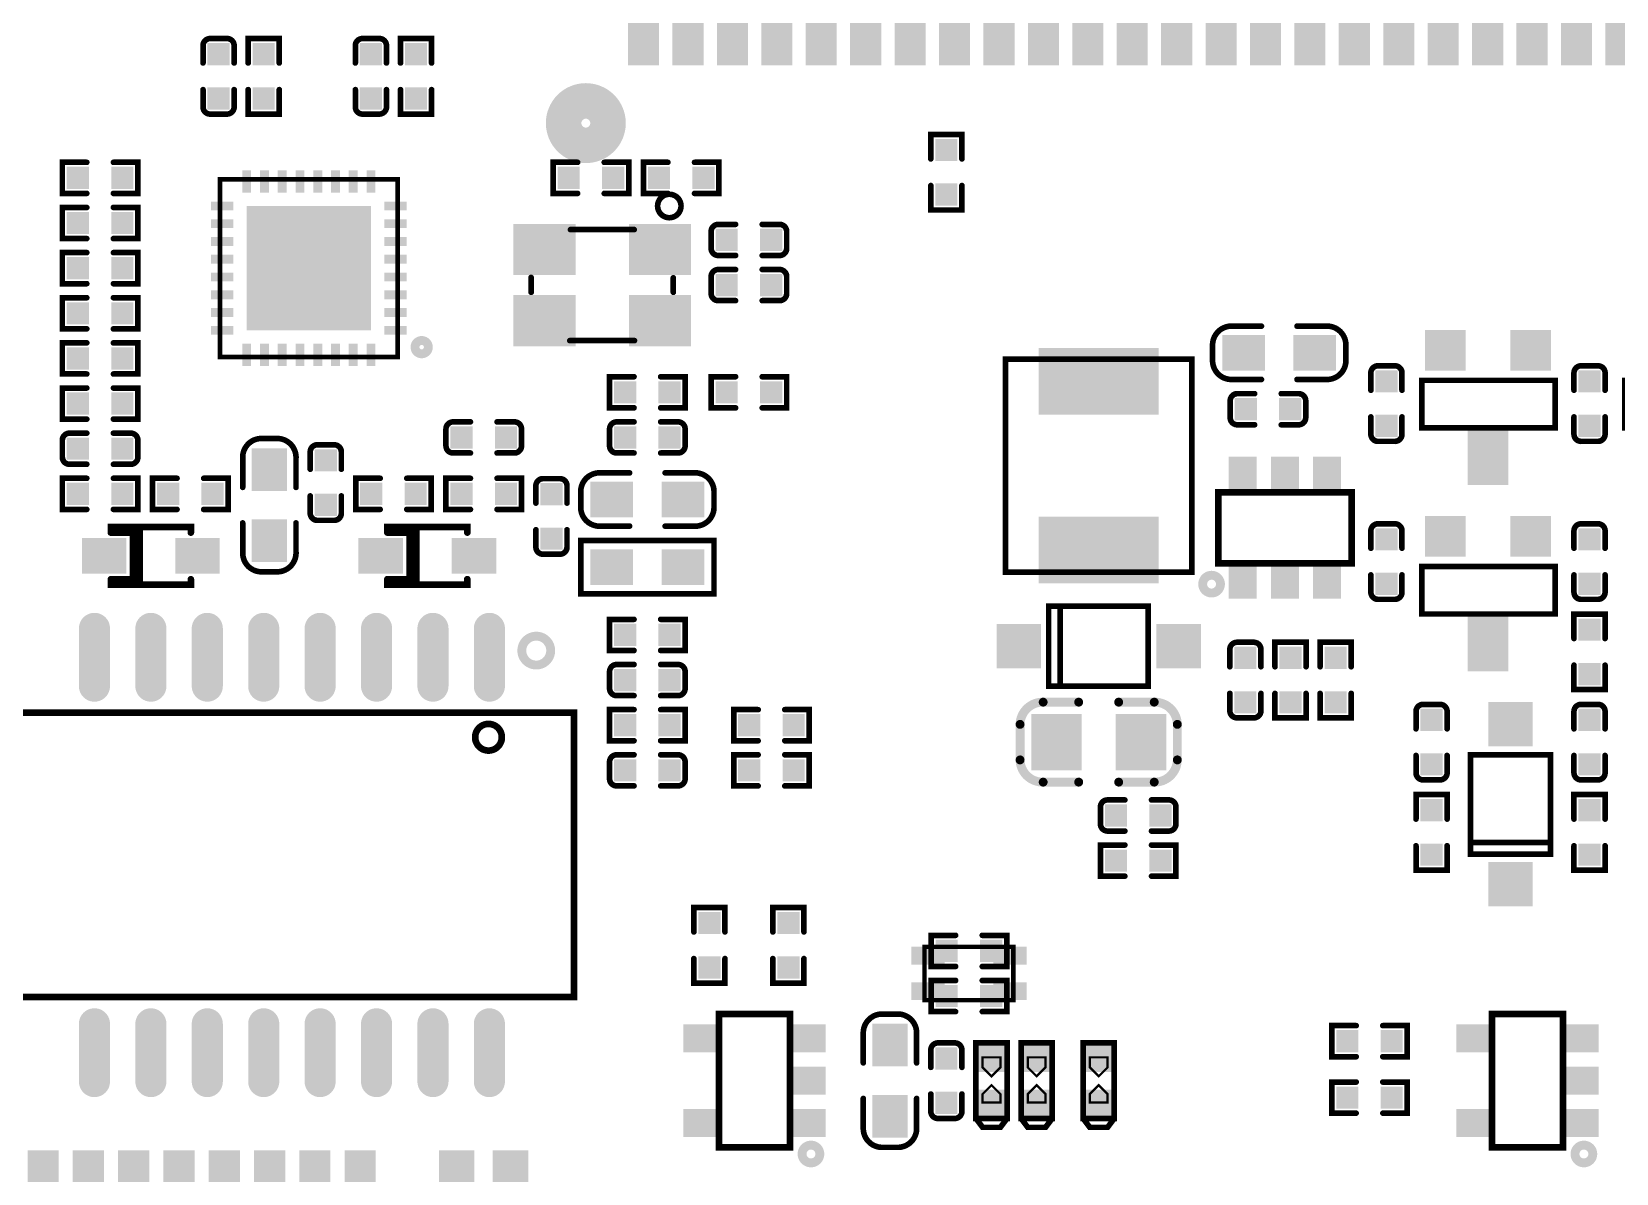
# Model space of a CAD drawing. Extents: x -9 to 187, y -6 to 112.
# Drawn here: x 81.52 to 117.19, y 16.58 to 42.28 of the extents above; entities that cross this region are included whole.
import ezdxf

# ---------------------------------------------------------------- set-up
doc = ezdxf.new("R2010")
doc.units = 0
doc.linetypes.add('TRMIDX_0', pattern=[2, 1, 1])
doc.linetypes.add('TRMIDX_1', pattern=[2, 1, 1])
for name, color, linetype in [('DRIL_NPLTE_THRU_01', 254, 'CONTINUOUS'), ('DRIL_NPLTE_THRU_02', 254, 'CONTINUOUS'), ('DRIL_PLTE_THRU_01', 254, 'CONTINUOUS'), ('DRIL_PLTE_THRU_02', 254, 'CONTINUOUS'), ('DRIL_SYMBOL', 250, 'CONTINUOUS'), ('PADS_BOT', 250, 'CONTINUOUS'), ('PADS_INNER', 250, 'CONTINUOUS'), ('PADS_TOP', 250, 'CONTINUOUS'), ('PADS_XR_121', 176, 'CONTINUOUS'), ('PADS_XR_123', 183, 'CONTINUOUS'), ('PART_TOP_2DLINE_00', 250, 'CONTINUOUS'), ('PART_TOP_2DLINE_01', 250, 'CONTINUOUS'), ('PART_TOP_COPPER_01', 250, 'CONTINUOUS')]:
    doc.layers.add(name, color=color, linetype=linetype)

# ---------------------------------------------------------------- blocks, each defined once
blk = doc.blocks.new('SMOOTH_0$127')
at = {"const_width": 0.0635}
blk.add_lwpolyline([(-0.03175, 0, 1), (0.03175, 0, 1)], format="xyb", close=True, dxfattribs=at)
blk = doc.blocks.new('SMOOTH_0$0508')
at = {"const_width": 0.0254}
blk.add_lwpolyline([(-0.0127, 0, 1), (0.0127, 0, 1)], format="xyb", close=True, dxfattribs=at)
blk = doc.blocks.new('PART_BODY_TOP_21')
at = {"layer": 'PART_TOP_2DLINE_00', "const_width": 0.127}
blk.add_lwpolyline([(-0.85, -0.35), (-1.05, -0.2), (-1.05, 0.2), (-0.85, 0.35)], dxfattribs=at)
blk.add_lwpolyline([(0.85, -0.35), (0.85, 0.35), (-0.85, 0.35), (-0.85, -0.35)], close=True, dxfattribs=at)
at = {"layer": 'PART_TOP_COPPER_01', "linetype": 'TRMIDX_0', "const_width": 0.0508}
blk.add_lwpolyline([(-0.3, 0.2), (-0.1, 0), (-0.3, -0.2), (-0.4889, -0.2), (-0.4889, 0.2)], close=True, dxfattribs=at)
at = {"layer": 'PART_TOP_COPPER_01', "linetype": 'TRMIDX_1', "const_width": 0.0508}
blk.add_lwpolyline([(0.3, 0.2), (0.1, 0), (0.3, -0.2), (0.52531, -0.2), (0.52531, 0.2)], close=True, dxfattribs=at)
at = {"layer": 'PART_TOP_2DLINE_00'}
for p in [(-0.85, 0.35), (-0.85, 0.35), (0.85, 0.35), (-1.05, 0.2), (-1.05, -0.2), (-0.85, -0.35), (-0.85, -0.35), (0.85, -0.35)]:
    blk.add_blockref('SMOOTH_0$127', p, dxfattribs=at)
at = {"layer": 'PART_TOP_COPPER_01'}
for p in [(-0.4889, 0.2), (-0.3, 0.2), (-0.1, 0), (0.1, 0), (0.3, 0.2), (0.52531, 0.2), (-0.4889, -0.2), (-0.3, -0.2), (0.3, -0.2), (0.52531, -0.2)]:
    blk.add_blockref('SMOOTH_0$0508', p, dxfattribs=at)
blk = doc.blocks.new('DRIL_HOLE_0')
blk.add_lwpolyline([(0, 0, 1), (0, 0, 1)], format="xyb", close=True)
blk = doc.blocks.new('PAD_0')
blk.add_lwpolyline([(0, 0, 1), (0, 0, 1)], format="xyb", close=True)
blk = doc.blocks.new('PAD_1')
at = {"const_width": 0.602}
blk.add_lwpolyline([(-0.301, 0), (0.301, 0)], dxfattribs=at)
blk = doc.blocks.new('PAD_2')
at = {"const_width": 0.5}
blk.add_lwpolyline([(-0.25, 0), (0.25, 0)], dxfattribs=at)
blk = doc.blocks.new('PAD_3')
at = {"const_width": 0.5}
blk.add_lwpolyline([(-0.25, 0), (0.25, 0)], dxfattribs=at)
blk = doc.blocks.new('STK_TOP_136')
at = {"layer": 'DRIL_PLTE_THRU_01'}
blk.add_blockref('DRIL_HOLE_0', (0, 0), dxfattribs=at)
at = {"layer": 'DRIL_PLTE_THRU_02'}
blk.add_blockref('DRIL_HOLE_0', (0, 0), dxfattribs=at)
at = {"layer": 'PADS_BOT'}
blk.add_blockref('PAD_0', (0, 0), dxfattribs=at)
at = {"layer": 'PADS_INNER'}
blk.add_blockref('PAD_0', (0, 0), dxfattribs=at)
at = {"layer": 'PADS_TOP', "rotation": 90}
blk.add_blockref('PAD_3', (0, 0), dxfattribs=at)
at = {"layer": 'PADS_XR_121', "rotation": 90}
blk.add_blockref('PAD_1', (0, 0), dxfattribs=at)
at = {"layer": 'PADS_XR_123', "rotation": 90}
blk.add_blockref('PAD_2', (0, 0), dxfattribs=at)
blk = doc.blocks.new('PAD_4')
at = {"const_width": 0.5}
blk.add_lwpolyline([(-0.25, 0), (0.25, 0)], dxfattribs=at)
blk = doc.blocks.new('STK_TOP_135')
at = {"layer": 'DRIL_PLTE_THRU_01'}
blk.add_blockref('DRIL_HOLE_0', (0, 0), dxfattribs=at)
at = {"layer": 'DRIL_PLTE_THRU_02'}
blk.add_blockref('DRIL_HOLE_0', (0, 0), dxfattribs=at)
at = {"layer": 'PADS_BOT'}
blk.add_blockref('PAD_0', (0, 0), dxfattribs=at)
at = {"layer": 'PADS_INNER'}
blk.add_blockref('PAD_0', (0, 0), dxfattribs=at)
at = {"layer": 'PADS_TOP', "rotation": 90}
blk.add_blockref('PAD_4', (0, 0), dxfattribs=at)
at = {"layer": 'PADS_XR_121', "rotation": 90}
blk.add_blockref('PAD_1', (0, 0), dxfattribs=at)
at = {"layer": 'PADS_XR_123', "rotation": 90}
blk.add_blockref('PAD_2', (0, 0), dxfattribs=at)
blk = doc.blocks.new('SYM_TOP_22')
for name, p in [('PART_BODY_TOP_21', (0, 0)), ('STK_TOP_136', (-0.5, 0)), ('STK_TOP_135', (0.5, 0))]:
    blk.add_blockref(name, p)
blk = doc.blocks.new('PART_TOP_1')
blk.add_blockref('SYM_TOP_22', (0, 0))
blk = doc.blocks.new('PART_BODY_TOP_18')
at = {"layer": 'PART_TOP_2DLINE_01', "const_width": 0.127}
blk.add_lwpolyline([(1.126, 0.9), (1.126, -0.9), (-1.113, -0.9), (-1.113, 0.9)], close=True, dxfattribs=at)
blk.add_lwpolyline([(0.864, -0.9), (0.864, 0.9)], dxfattribs=at)
at = {"layer": 'PART_TOP_2DLINE_01'}
for p in [(-1.113, 0.9), (0.864, 0.9), (1.126, 0.9), (-1.113, -0.9), (0.864, -0.9), (1.126, -0.9)]:
    blk.add_blockref('SMOOTH_0$127', p, dxfattribs=at)
blk = doc.blocks.new('PAD_5')
at = {"const_width": 1}
blk.add_lwpolyline([(-0.5, 0), (0.5, 0)], dxfattribs=at)
blk = doc.blocks.new('STK_TOP_26')
at = {"layer": 'DRIL_PLTE_THRU_01'}
blk.add_blockref('DRIL_HOLE_0', (0, 0), dxfattribs=at)
at = {"layer": 'DRIL_PLTE_THRU_02'}
blk.add_blockref('DRIL_HOLE_0', (0, 0), dxfattribs=at)
at = {"layer": 'PADS_BOT'}
blk.add_blockref('PAD_0', (0, 0), dxfattribs=at)
at = {"layer": 'PADS_INNER'}
blk.add_blockref('PAD_0', (0, 0), dxfattribs=at)
at = {"layer": 'PADS_TOP'}
blk.add_blockref('PAD_5', (0, 0), dxfattribs=at)
blk = doc.blocks.new('SYM_TOP_19')
for name, p in [('PART_BODY_TOP_18', (0, 0)), ('STK_TOP_26', (-1.8, 0)), ('STK_TOP_26', (1.8, 0))]:
    blk.add_blockref(name, p)
blk = doc.blocks.new('PART_TOP_2')
blk.add_blockref('SYM_TOP_19', (0, 0))
blk = doc.blocks.new('PART_BODY_TOP_4')
at = {"layer": 'PART_TOP_2DLINE_01', "const_width": 0.127}
for points in [[(-0.3, 0.35), (-0.7, 0.35, 0.412681), (-0.85, 0.18), (-0.85, -0.18, 0.412681), (-0.7, -0.35), (-0.3, -0.35)], [(0.3, -0.35), (0.7, -0.35, 0.412681), (0.85, -0.18), (0.85, 0.18, 0.412681), (0.7, 0.35), (0.3, 0.35)]]:
    blk.add_lwpolyline(points, format="xyb", dxfattribs=at)
at = {"layer": 'PART_TOP_2DLINE_01'}
for p in [(-0.7, 0.35), (-0.3, 0.35), (0.3, 0.35), (0.7, 0.35), (-0.85, 0.18), (0.85, 0.18), (-0.85, -0.18), (-0.7, -0.35), (-0.3, -0.35), (0.3, -0.35), (0.7, -0.35), (0.85, -0.18)]:
    blk.add_blockref('SMOOTH_0$127', p, dxfattribs=at)
blk = doc.blocks.new('STK_TOP_9')
at = {"layer": 'DRIL_PLTE_THRU_01'}
blk.add_blockref('DRIL_HOLE_0', (0, 0), dxfattribs=at)
at = {"layer": 'DRIL_PLTE_THRU_02'}
blk.add_blockref('DRIL_HOLE_0', (0, 0), dxfattribs=at)
at = {"layer": 'PADS_BOT'}
blk.add_blockref('PAD_0', (0, 0), dxfattribs=at)
at = {"layer": 'PADS_INNER'}
blk.add_blockref('PAD_0', (0, 0), dxfattribs=at)
at = {"layer": 'PADS_TOP'}
blk.add_blockref('PAD_3', (0, 0), dxfattribs=at)
blk = doc.blocks.new('SYM_TOP_5')
for name, p in [('PART_BODY_TOP_4', (0, 0)), ('STK_TOP_9', (-0.5, 0)), ('STK_TOP_9', (0.5, 0))]:
    blk.add_blockref(name, p)
blk = doc.blocks.new('PART_TOP_5')
blk.add_blockref('SYM_TOP_5', (0, 0))
blk = doc.blocks.new('PART_TOP_7')
blk.add_blockref('SYM_TOP_5', (0, 0))
blk = doc.blocks.new('PART_TOP_8')
blk.add_blockref('SYM_TOP_5', (0, 0))
blk = doc.blocks.new('PART_BODY_TOP_22')
at = {"layer": 'PART_TOP_2DLINE_01', "const_width": 0.127}
for points in [[(-0.3, 0.35), (-0.85, 0.35), (-0.85, -0.35), (-0.3, -0.35)], [(0.3, 0.35), (0.85, 0.35), (0.85, -0.35), (0.3, -0.35)]]:
    blk.add_lwpolyline(points, dxfattribs=at)
at = {"layer": 'PART_TOP_2DLINE_01'}
for p in [(-0.85, 0.35), (-0.3, 0.35), (0.3, 0.35), (0.85, 0.35), (-0.85, -0.35), (-0.3, -0.35), (0.3, -0.35), (0.85, -0.35)]:
    blk.add_blockref('SMOOTH_0$127', p, dxfattribs=at)
blk = doc.blocks.new('SYM_TOP_23')
for name, p in [('PART_BODY_TOP_22', (0, 0)), ('STK_TOP_9', (-0.5, 0)), ('STK_TOP_9', (0.5, 0))]:
    blk.add_blockref(name, p)
blk = doc.blocks.new('PART_TOP_9')
blk.add_blockref('SYM_TOP_23', (0, 0))
blk = doc.blocks.new('PART_TOP_10')
blk.add_blockref('SYM_TOP_23', (0, 0))
blk = doc.blocks.new('PART_TOP_24')
blk.add_blockref('SYM_TOP_23', (0, 0))
blk = doc.blocks.new('PART_TOP_25')
blk.add_blockref('SYM_TOP_23', (0, 0))
blk = doc.blocks.new('PART_BODY_TOP_5')
at = {"layer": 'PART_TOP_2DLINE_01', "const_width": 0.127}
for points in [[(-0.4, 0.6), (-1.05, 0.6, 0.414214), (-1.5, 0.2), (-1.5, -0.2, 0.414214), (-1.05, -0.6), (-0.4, -0.6)], [(0.4, -0.6), (1.05, -0.6, 0.413192), (1.5, -0.2), (1.5, 0.2, 0.414214), (1.05, 0.6), (0.4, 0.6)]]:
    blk.add_lwpolyline(points, format="xyb", dxfattribs=at)
at = {"layer": 'PART_TOP_2DLINE_01'}
for p in [(-1.05, 0.6), (-0.4, 0.6), (0.4, 0.6), (1.05, 0.6), (-1.5, 0.2), (1.5, 0.2), (-1.5, -0.2), (1.5, -0.2), (-1.05, -0.6), (-0.4, -0.6), (0.4, -0.6), (1.05, -0.6)]:
    blk.add_blockref('SMOOTH_0$127', p, dxfattribs=at)
blk = doc.blocks.new('PAD_6')
at = {"const_width": 0.8}
blk.add_lwpolyline([(-0.48, 0), (0.48, 0)], dxfattribs=at)
blk = doc.blocks.new('STK_TOP_10')
at = {"layer": 'DRIL_PLTE_THRU_01'}
blk.add_blockref('DRIL_HOLE_0', (0, 0), dxfattribs=at)
at = {"layer": 'DRIL_PLTE_THRU_02'}
blk.add_blockref('DRIL_HOLE_0', (0, 0), dxfattribs=at)
at = {"layer": 'PADS_BOT'}
blk.add_blockref('PAD_0', (0, 0), dxfattribs=at)
at = {"layer": 'PADS_INNER'}
blk.add_blockref('PAD_0', (0, 0), dxfattribs=at)
at = {"layer": 'PADS_TOP'}
blk.add_blockref('PAD_6', (0, 0), dxfattribs=at)
blk = doc.blocks.new('SYM_TOP_6')
for name, p in [('STK_TOP_10', (-0.8, 0)), ('PART_BODY_TOP_5', (0, 0)), ('STK_TOP_10', (0.8, 0))]:
    blk.add_blockref(name, p)
blk = doc.blocks.new('PART_TOP_26')
blk.add_blockref('SYM_TOP_6', (0, 0))
blk = doc.blocks.new('PART_TOP_27')
blk.add_blockref('SYM_TOP_5', (0, 0))
blk = doc.blocks.new('SMOOTH_0$15011')
at = {"const_width": 0.0751}
blk.add_lwpolyline([(-0.038, 0, 1), (0.038, 0, 1)], format="xyb", close=True, dxfattribs=at)
blk = doc.blocks.new('PART_BODY_TOP_45')
at = {"layer": 'PART_TOP_2DLINE_00', "const_width": 0.15}
blk.add_lwpolyline([(-1.5, 0.8), (1.5, 0.8), (1.5, -0.8), (-1.5, -0.8)], close=True, dxfattribs=at)
at = {"layer": 'PART_TOP_2DLINE_00', "const_width": 0.4}
blk.add_lwpolyline([(-1.55, -1.27, 1), (-1.75, -1.27, 1)], format="xyb", close=True, dxfattribs=at)
at = {"layer": 'PART_TOP_2DLINE_00'}
for p in [(-1.5, 0.8), (1.5, 0.8), (-1.5, -0.8), (1.5, -0.8)]:
    blk.add_blockref('SMOOTH_0$15011', p, dxfattribs=at)
blk = doc.blocks.new('PAD_8')
at = {"const_width": 0.63}
blk.add_lwpolyline([(-0.4, 0), (0.4, 0)], dxfattribs=at)
blk = doc.blocks.new('STK_TOP_86')
at = {"layer": 'DRIL_PLTE_THRU_01'}
blk.add_blockref('DRIL_HOLE_0', (0, 0), dxfattribs=at)
at = {"layer": 'DRIL_PLTE_THRU_02'}
blk.add_blockref('DRIL_HOLE_0', (0, 0), dxfattribs=at)
at = {"layer": 'PADS_BOT'}
blk.add_blockref('PAD_0', (0, 0), dxfattribs=at)
at = {"layer": 'PADS_INNER'}
blk.add_blockref('PAD_0', (0, 0), dxfattribs=at)
at = {"layer": 'PADS_TOP', "rotation": 90}
blk.add_blockref('PAD_8', (0, 0), dxfattribs=at)
blk = doc.blocks.new('SYM_TOP_46')
for name, p in [('STK_TOP_86', (-0.95, 1.2)), ('STK_TOP_86', (0.95, 1.2)), ('PART_BODY_TOP_45', (0, 0)), ('STK_TOP_86', (-0.95, -1.2)), ('STK_TOP_86', (0, -1.2)), ('STK_TOP_86', (0.95, -1.2))]:
    blk.add_blockref(name, p)
blk = doc.blocks.new('PART_TOP_28')
blk.add_blockref('SYM_TOP_46', (0, 0))
blk = doc.blocks.new('PART_TOP_29')
blk.add_blockref('SYM_TOP_22', (0, 0))
blk = doc.blocks.new('PART_TOP_30')
blk.add_blockref('SYM_TOP_22', (0, 0))
blk = doc.blocks.new('PART_TOP_31')
blk.add_blockref('SYM_TOP_23', (0, 0))
blk = doc.blocks.new('PART_TOP_32')
blk.add_blockref('SYM_TOP_23', (0, 0))
blk = doc.blocks.new('PART_TOP_33')
blk.add_blockref('SYM_TOP_46', (0, 0))
blk = doc.blocks.new('SMOOTH_0$1016')
at = {"const_width": 0.0508}
blk.add_lwpolyline([(-0.0254, 0, 1), (0.0254, 0, 1)], format="xyb", close=True, dxfattribs=at)
blk = doc.blocks.new('PART_BODY_TOP_35')
at = {"layer": 'PART_TOP_2DLINE_01', "const_width": 0.102}
blk.add_lwpolyline([(-1, -0.6), (1, -0.6), (1, 0.6), (-1, 0.6)], close=True, dxfattribs=at)
at = {"layer": 'PART_TOP_2DLINE_01'}
for p in [(-1, 0.6), (1, 0.6), (-1, -0.6), (1, -0.6)]:
    blk.add_blockref('SMOOTH_0$1016', p, dxfattribs=at)
blk = doc.blocks.new('PAD_11')
at = {"const_width": 0.4}
blk.add_lwpolyline([(-0.375, 0), (0.375, 0)], dxfattribs=at)
blk = doc.blocks.new('STK_TOP_70')
at = {"layer": 'DRIL_PLTE_THRU_01'}
blk.add_blockref('DRIL_HOLE_0', (0, 0), dxfattribs=at)
at = {"layer": 'DRIL_PLTE_THRU_02'}
blk.add_blockref('DRIL_HOLE_0', (0, 0), dxfattribs=at)
at = {"layer": 'PADS_BOT'}
blk.add_blockref('PAD_0', (0, 0), dxfattribs=at)
at = {"layer": 'PADS_INNER'}
blk.add_blockref('PAD_0', (0, 0), dxfattribs=at)
at = {"layer": 'PADS_TOP'}
blk.add_blockref('PAD_11', (0, 0), dxfattribs=at)
blk = doc.blocks.new('SYM_TOP_36')
for name, p in [('STK_TOP_70', (-0.925, 0.4)), ('PART_BODY_TOP_35', (0, 0)), ('STK_TOP_70', (0.925, 0.4)), ('STK_TOP_70', (-0.925, -0.4)), ('STK_TOP_70', (0.925, -0.4))]:
    blk.add_blockref(name, p)
blk = doc.blocks.new('PART_TOP_34')
blk.add_blockref('SYM_TOP_36', (0, 0))
blk = doc.blocks.new('PART_TOP_35')
blk.add_blockref('SYM_TOP_23', (0, 0))
blk = doc.blocks.new('PART_TOP_36')
blk.add_blockref('SYM_TOP_23', (0, 0))
blk = doc.blocks.new('PART_BODY_TOP_42')
at = {"layer": 'PART_TOP_2DLINE_01', "const_width": 1}
blk.add_lwpolyline([(-25.8, 19.8, 1), (-26.6, 19.8, 1)], format="xyb", close=True, dxfattribs=at)
blk = doc.blocks.new('PAD_37')
at = {"const_width": 0.7}
blk.add_lwpolyline([(-0.9, 0), (0.9, 0)], dxfattribs=at)
blk = doc.blocks.new('STK_TOP_79')
at = {"layer": 'DRIL_PLTE_THRU_01'}
blk.add_blockref('DRIL_HOLE_0', (0, 0), dxfattribs=at)
at = {"layer": 'DRIL_PLTE_THRU_02'}
blk.add_blockref('DRIL_HOLE_0', (0, 0), dxfattribs=at)
at = {"layer": 'PADS_BOT'}
blk.add_blockref('PAD_0', (0, 0), dxfattribs=at)
at = {"layer": 'PADS_INNER'}
blk.add_blockref('PAD_0', (0, 0), dxfattribs=at)
at = {"layer": 'PADS_TOP'}
blk.add_blockref('PAD_37', (0, 0), dxfattribs=at)
blk = doc.blocks.new('SYM_TOP_43')
for name, p in [('PART_BODY_TOP_42', (0, 0)), ('STK_TOP_79', (-24, 18.5)), ('STK_TOP_79', (-24, 17.5)), ('STK_TOP_79', (-24, 16.5)), ('STK_TOP_79', (-24, 15.5)), ('STK_TOP_79', (-24, 14.5)), ('STK_TOP_79', (-24, 13.5)), ('STK_TOP_79', (-24, 12.5)), ('STK_TOP_79', (-24, 11.5)), ('STK_TOP_79', (-24, 10.5)), ('STK_TOP_79', (-24, 9.5)), ('STK_TOP_79', (-24, 8.5)), ('STK_TOP_79', (-24, 7.5)), ('STK_TOP_79', (-24, 6.5)), ('STK_TOP_79', (-24, 5.5)), ('STK_TOP_79', (-24, 4.5)), ('STK_TOP_79', (-24, 3.5)), ('STK_TOP_79', (-24, 2.5)), ('STK_TOP_79', (-24, 1.5)), ('STK_TOP_79', (-24, 0.5)), ('STK_TOP_79', (-24, -0.5)), ('STK_TOP_79', (-24, -1.5)), ('STK_TOP_79', (-24, -2.5)), ('STK_TOP_79', (-24, -3.5))]:
    blk.add_blockref(name, p)
blk = doc.blocks.new('PART_TOP_111')
blk.add_blockref('SYM_TOP_43', (0, 0))
blk = doc.blocks.new('PART_TOP_156')
blk.add_blockref('SYM_TOP_23', (0, 0))
blk = doc.blocks.new('PART_TOP_222')
blk.add_blockref('SYM_TOP_23', (0, 0))
blk = doc.blocks.new('PART_TOP_223')
blk.add_blockref('SYM_TOP_5', (0, 0))
blk = doc.blocks.new('PART_TOP_316')
blk.add_blockref('SYM_TOP_23', (0, 0))
blk = doc.blocks.new('PART_TOP_317')
blk.add_blockref('SYM_TOP_5', (0, 0))
blk = doc.blocks.new('PART_TOP_318')
blk.add_blockref('SYM_TOP_23', (0, 0))
blk = doc.blocks.new('PART_TOP_319')
blk.add_blockref('SYM_TOP_23', (0, 0))
blk = doc.blocks.new('PART_TOP_320')
blk.add_blockref('SYM_TOP_23', (0, 0))
blk = doc.blocks.new('PART_TOP_321')
blk.add_blockref('SYM_TOP_23', (0, 0))
blk = doc.blocks.new('PART_BODY_TOP_53')
at = {"layer": 'PART_TOP_2DLINE_01', "const_width": 0.3}
blk.add_lwpolyline([(1.878, 2.54, 1), (1.678, 2.54, 1)], format="xyb", close=True, dxfattribs=at)
at = {"layer": 'PART_TOP_2DLINE_01', "const_width": 0.102}
blk.add_lwpolyline([(-2, 2), (2, 2), (2, -2), (-2, -2)], close=True, dxfattribs=at)
at = {"layer": 'PART_TOP_2DLINE_01'}
for p in [(-2, 2), (2, 2), (-2, -2), (2, -2)]:
    blk.add_blockref('SMOOTH_0$1016', p, dxfattribs=at)
blk = doc.blocks.new('PAD_58')
at = {"const_width": 0.2}
blk.add_lwpolyline([(-0.25, 0), (0.25, 0)], dxfattribs=at)
blk = doc.blocks.new('STK_TOP_93')
at = {"layer": 'DRIL_NPLTE_THRU_01'}
blk.add_blockref('DRIL_HOLE_0', (0, 0), dxfattribs=at)
at = {"layer": 'DRIL_NPLTE_THRU_02'}
blk.add_blockref('DRIL_HOLE_0', (0, 0), dxfattribs=at)
at = {"layer": 'PADS_BOT'}
blk.add_blockref('PAD_0', (0, 0), dxfattribs=at)
at = {"layer": 'PADS_INNER'}
blk.add_blockref('PAD_0', (0, 0), dxfattribs=at)
at = {"layer": 'PADS_TOP', "rotation": 90}
blk.add_blockref('PAD_58', (0, 0), dxfattribs=at)
blk = doc.blocks.new('STK_TOP_94')
at = {"layer": 'DRIL_NPLTE_THRU_01'}
blk.add_blockref('DRIL_HOLE_0', (0, 0), dxfattribs=at)
at = {"layer": 'DRIL_NPLTE_THRU_02'}
blk.add_blockref('DRIL_HOLE_0', (0, 0), dxfattribs=at)
at = {"layer": 'PADS_BOT'}
blk.add_blockref('PAD_0', (0, 0), dxfattribs=at)
at = {"layer": 'PADS_INNER'}
blk.add_blockref('PAD_0', (0, 0), dxfattribs=at)
at = {"layer": 'PADS_TOP'}
blk.add_blockref('PAD_58', (0, 0), dxfattribs=at)
blk = doc.blocks.new('PAD_59')
at = {"const_width": 2.8}
blk.add_lwpolyline([(-1.4, 0), (1.4, 0)], dxfattribs=at)
blk = doc.blocks.new('STK_TOP_95')
at = {"layer": 'DRIL_NPLTE_THRU_01'}
blk.add_blockref('DRIL_HOLE_0', (0, 0), dxfattribs=at)
at = {"layer": 'DRIL_NPLTE_THRU_02'}
blk.add_blockref('DRIL_HOLE_0', (0, 0), dxfattribs=at)
at = {"layer": 'PADS_BOT'}
blk.add_blockref('PAD_0', (0, 0), dxfattribs=at)
at = {"layer": 'PADS_INNER'}
blk.add_blockref('PAD_0', (0, 0), dxfattribs=at)
at = {"layer": 'PADS_TOP'}
blk.add_blockref('PAD_59', (0, 0), dxfattribs=at)
blk = doc.blocks.new('SYM_TOP_54')
for name, p in [('PART_BODY_TOP_53', (0, 0)), ('STK_TOP_93', (-1.4, 1.95)), ('STK_TOP_93', (-1, 1.95)), ('STK_TOP_93', (-0.6, 1.95)), ('STK_TOP_93', (-0.2, 1.95)), ('STK_TOP_93', (0.2, 1.95)), ('STK_TOP_93', (0.6, 1.95)), ('STK_TOP_93', (1, 1.95)), ('STK_TOP_93', (1.4, 1.95)), ('STK_TOP_94', (-1.95, 1.4)), ('STK_TOP_94', (1.95, 1.4)), ('STK_TOP_95', (0, 0)), ('STK_TOP_94', (-1.95, 1)), ('STK_TOP_94', (1.95, 1)), ('STK_TOP_94', (-1.95, 0.6)), ('STK_TOP_94', (1.95, 0.6)), ('STK_TOP_94', (-1.95, 0.2)), ('STK_TOP_94', (1.95, 0.2)), ('STK_TOP_94', (-1.95, -0.2)), ('STK_TOP_94', (1.95, -0.2)), ('STK_TOP_94', (-1.95, -0.6)), ('STK_TOP_94', (1.95, -0.6)), ('STK_TOP_94', (-1.95, -1)), ('STK_TOP_94', (1.95, -1)), ('STK_TOP_94', (-1.95, -1.4)), ('STK_TOP_94', (1.95, -1.4)), ('STK_TOP_93', (-1.4, -1.95)), ('STK_TOP_93', (-1, -1.95)), ('STK_TOP_93', (-0.6, -1.95)), ('STK_TOP_93', (-0.2, -1.95)), ('STK_TOP_93', (0.2, -1.95)), ('STK_TOP_93', (0.6, -1.95)), ('STK_TOP_93', (1, -1.95)), ('STK_TOP_93', (1.4, -1.95))]:
    blk.add_blockref(name, p)
blk = doc.blocks.new('PART_TOP_322')
blk.add_blockref('SYM_TOP_54', (0, 0))
blk = doc.blocks.new('PART_TOP_356')
blk.add_blockref('SYM_TOP_5', (0, 0))
blk = doc.blocks.new('PART_TOP_357')
blk.add_blockref('SYM_TOP_23', (0, 0))
blk = doc.blocks.new('PART_TOP_360')
blk.add_blockref('SYM_TOP_23', (0, 0))
blk = doc.blocks.new('PART_TOP_361')
blk.add_blockref('SYM_TOP_5', (0, 0))
blk = doc.blocks.new('PART_BODY_TOP_27')
at = {"layer": 'PART_TOP_2DLINE_01', "const_width": 0.127}
blk.add_lwpolyline([(-1.5, -0.6), (-1.5, 0.6), (1.5, 0.6), (1.5, -0.6)], close=True, dxfattribs=at)
at = {"layer": 'PART_TOP_2DLINE_01'}
for p in [(-1.5, 0.6), (1.5, 0.6), (-1.5, -0.6), (1.5, -0.6)]:
    blk.add_blockref('SMOOTH_0$127', p, dxfattribs=at)
blk = doc.blocks.new('SYM_TOP_28')
for name, p in [('STK_TOP_10', (-0.8, 0)), ('PART_BODY_TOP_27', (0, 0)), ('STK_TOP_10', (0.8, 0))]:
    blk.add_blockref(name, p)
blk = doc.blocks.new('PART_TOP_362')
blk.add_blockref('SYM_TOP_28', (0, 0))
blk = doc.blocks.new('PART_TOP_363')
blk.add_blockref('SYM_TOP_6', (0, 0))
blk = doc.blocks.new('PART_TOP_364')
blk.add_blockref('SYM_TOP_5', (0, 0))
blk = doc.blocks.new('PART_TOP_365')
blk.add_blockref('SYM_TOP_5', (0, 0))
blk = doc.blocks.new('PART_TOP_366')
blk.add_blockref('SYM_TOP_23', (0, 0))
blk = doc.blocks.new('PART_TOP_367')
blk.add_blockref('SYM_TOP_23', (0, 0))
blk = doc.blocks.new('SMOOTH_0$15')
at = {"const_width": 0.075}
blk.add_lwpolyline([(-0.0375, 0, 1), (0.0375, 0, 1)], format="xyb", close=True, dxfattribs=at)
blk = doc.blocks.new('PART_BODY_TOP_17')
at = {"layer": 'PART_TOP_2DLINE_01', "const_width": 0.15}
for points in [[(-0.9, 0.525), (-0.9, 0.65), (0.9, 0.65), (0.9, 0.525)], [(0.25, 0.65), (0.25, -0.65)], [(0.325, 0.65), (0.325, -0.65)], [(0.9, 0.525), (0.4, 0.525), (0.4, -0.525), (0.9, -0.525)], [(0.9, -0.525), (0.9, -0.65), (-0.9, -0.65), (-0.9, -0.525)]]:
    blk.add_lwpolyline(points, dxfattribs=at)
at = {"layer": 'PART_TOP_2DLINE_01'}
for p in [(-0.9, 0.65), (0.25, 0.65), (0.325, 0.65), (0.9, 0.65), (-0.9, 0.525), (0.4, 0.525), (0.9, 0.525), (0.9, 0.525), (-0.9, -0.525), (-0.9, -0.65), (0.25, -0.65), (0.325, -0.65), (0.4, -0.525), (0.9, -0.525), (0.9, -0.525), (0.9, -0.65)]:
    blk.add_blockref('SMOOTH_0$15', p, dxfattribs=at)
blk = doc.blocks.new('PAD_43')
at = {"const_width": 0.8}
blk.add_lwpolyline([(-0.5, 0), (0.5, 0)], dxfattribs=at)
blk = doc.blocks.new('STK_TOP_25')
at = {"layer": 'DRIL_NPLTE_THRU_01'}
blk.add_blockref('DRIL_HOLE_0', (0, 0), dxfattribs=at)
at = {"layer": 'DRIL_NPLTE_THRU_02'}
blk.add_blockref('DRIL_HOLE_0', (0, 0), dxfattribs=at)
at = {"layer": 'PADS_BOT'}
blk.add_blockref('PAD_0', (0, 0), dxfattribs=at)
at = {"layer": 'PADS_INNER'}
blk.add_blockref('PAD_0', (0, 0), dxfattribs=at)
at = {"layer": 'PADS_TOP'}
blk.add_blockref('PAD_43', (0, 0), dxfattribs=at)
blk = doc.blocks.new('SYM_TOP_18')
for name, p in [('PART_BODY_TOP_17', (0, 0)), ('STK_TOP_25', (-1.05, 0)), ('STK_TOP_25', (1.05, 0))]:
    blk.add_blockref(name, p)
blk = doc.blocks.new('PART_TOP_368')
blk.add_blockref('SYM_TOP_18', (0, 0))
blk = doc.blocks.new('PART_TOP_369')
blk.add_blockref('SYM_TOP_5', (0, 0))
blk = doc.blocks.new('PART_TOP_370')
blk.add_blockref('SYM_TOP_23', (0, 0))
blk = doc.blocks.new('PART_TOP_371')
blk.add_blockref('SYM_TOP_23', (0, 0))
blk = doc.blocks.new('PART_TOP_372')
blk.add_blockref('SYM_TOP_5', (0, 0))
blk = doc.blocks.new('PART_TOP_373')
blk.add_blockref('SYM_TOP_5', (0, 0))
blk = doc.blocks.new('PART_BODY_TOP_55')
at = {"layer": 'PART_TOP_2DLINE_01', "const_width": 0.127}
for points in [[(-0.726, 1.25), (0.73, 1.25)], [(-1.6, -0.164), (-1.6, 0.163)], [(1.6, -0.172), (1.6, 0.163)], [(-0.72, -1.25), (0.715, -1.25)]]:
    blk.add_lwpolyline(points, dxfattribs=at)
blk.add_lwpolyline([(-1.247, -1.78, 1), (-1.774, -1.78, 1)], format="xyb", close=True, dxfattribs=at)
at = {"layer": 'PART_TOP_2DLINE_01'}
for p in [(-0.726, 1.25), (0.73, 1.25), (-1.6, 0.163), (1.6, 0.163), (-1.6, -0.164), (1.6, -0.172), (-0.72, -1.25), (0.715, -1.25)]:
    blk.add_blockref('SMOOTH_0$127', p, dxfattribs=at)
blk = doc.blocks.new('PAD_21')
at = {"const_width": 1.15}
blk.add_lwpolyline([(-0.7, 0), (0.7, 0)], dxfattribs=at)
blk = doc.blocks.new('STK_TOP_97')
at = {"layer": 'DRIL_PLTE_THRU_01'}
blk.add_blockref('DRIL_HOLE_0', (0, 0), dxfattribs=at)
at = {"layer": 'DRIL_PLTE_THRU_02'}
blk.add_blockref('DRIL_HOLE_0', (0, 0), dxfattribs=at)
at = {"layer": 'PADS_BOT'}
blk.add_blockref('PAD_0', (0, 0), dxfattribs=at)
at = {"layer": 'PADS_INNER'}
blk.add_blockref('PAD_0', (0, 0), dxfattribs=at)
at = {"layer": 'PADS_TOP'}
blk.add_blockref('PAD_21', (0, 0), dxfattribs=at)
blk = doc.blocks.new('SYM_TOP_56')
for name, p in [('STK_TOP_97', (-1.3, 0.8)), ('PART_BODY_TOP_55', (0, 0)), ('STK_TOP_97', (1.3, 0.8)), ('STK_TOP_97', (-1.3, -0.8)), ('STK_TOP_97', (1.3, -0.8))]:
    blk.add_blockref(name, p)
blk = doc.blocks.new('PART_TOP_374')
blk.add_blockref('SYM_TOP_56', (0, 0))
blk = doc.blocks.new('PART_TOP_375')
blk.add_blockref('SYM_TOP_6', (0, 0))
blk = doc.blocks.new('PART_TOP_376')
blk.add_blockref('SYM_TOP_5', (0, 0))
blk = doc.blocks.new('PART_TOP_377')
blk.add_blockref('SYM_TOP_23', (0, 0))
blk = doc.blocks.new('PART_TOP_378')
blk.add_blockref('SYM_TOP_23', (0, 0))
blk = doc.blocks.new('PART_TOP_379')
blk.add_blockref('SYM_TOP_23', (0, 0))
blk = doc.blocks.new('PART_TOP_380')
blk.add_blockref('SYM_TOP_23', (0, 0))
blk = doc.blocks.new('PART_TOP_381')
blk.add_blockref('SYM_TOP_23', (0, 0))
blk = doc.blocks.new('PART_TOP_382')
blk.add_blockref('SYM_TOP_5', (0, 0))
blk = doc.blocks.new('PART_TOP_383')
blk.add_blockref('SYM_TOP_5', (0, 0))
blk = doc.blocks.new('SMOOTH_0$150114')
at = {"const_width": 0.075057}
blk.add_lwpolyline([(-0.037528, 0, 1), (0.037528, 0, 1)], format="xyb", close=True, dxfattribs=at)
blk = doc.blocks.new('PART_BODY_TOP_49')
at = {"layer": 'PART_TOP_2DLINE_00', "const_width": 0.15}
blk.add_lwpolyline([(-1.5, 0.8), (1.5, 0.8), (1.5, -0.8), (-1.5, -0.8)], close=True, dxfattribs=at)
at = {"layer": 'PART_TOP_2DLINE_00', "const_width": 0.4}
blk.add_lwpolyline([(-1.55, -1.27, 1), (-1.75, -1.27, 1)], format="xyb", close=True, dxfattribs=at)
at = {"layer": 'PART_TOP_2DLINE_00'}
for p in [(-1.5, 0.8), (1.5, 0.8), (-1.5, -0.8), (1.5, -0.8)]:
    blk.add_blockref('SMOOTH_0$150114', p, dxfattribs=at)
blk = doc.blocks.new('SYM_TOP_50')
for name, p in [('STK_TOP_86', (-0.95, 1.2)), ('STK_TOP_86', (0, 1.2)), ('STK_TOP_86', (0.95, 1.2)), ('PART_BODY_TOP_49', (0, 0)), ('STK_TOP_86', (-0.95, -1.2)), ('STK_TOP_86', (0, -1.2)), ('STK_TOP_86', (0.95, -1.2))]:
    blk.add_blockref(name, p)
blk = doc.blocks.new('PART_TOP_424')
blk.add_blockref('SYM_TOP_50', (0, 0))
blk = doc.blocks.new('PART_BODY_TOP_19')
at = {"layer": 'PART_TOP_2DLINE_01', "const_width": 0.127}
blk.add_lwpolyline([(-1.511, -0.523), (1.489, -0.523), (1.489, 0.545), (-1.511, 0.545)], close=True, dxfattribs=at)
at = {"layer": 'PART_TOP_2DLINE_01'}
for p in [(-1.511, 0.545), (1.489, 0.545), (-1.511, -0.523), (1.489, -0.523)]:
    blk.add_blockref('SMOOTH_0$127', p, dxfattribs=at)
blk = doc.blocks.new('PAD_32')
at = {"const_width": 0.915}
blk.add_lwpolyline([(-0.4575, 0), (0.4575, 0)], dxfattribs=at)
blk = doc.blocks.new('STK_TOP_27')
at = {"layer": 'DRIL_PLTE_THRU_01'}
blk.add_blockref('DRIL_HOLE_0', (0, 0), dxfattribs=at)
at = {"layer": 'DRIL_PLTE_THRU_02'}
blk.add_blockref('DRIL_HOLE_0', (0, 0), dxfattribs=at)
at = {"layer": 'PADS_BOT'}
blk.add_blockref('PAD_0', (0, 0), dxfattribs=at)
at = {"layer": 'PADS_INNER'}
blk.add_blockref('PAD_0', (0, 0), dxfattribs=at)
at = {"layer": 'PADS_TOP'}
blk.add_blockref('PAD_32', (0, 0), dxfattribs=at)
blk = doc.blocks.new('PAD_33')
at = {"const_width": 0.915}
blk.add_lwpolyline([(-0.635, 0), (0.635, 0)], dxfattribs=at)
blk = doc.blocks.new('STK_TOP_28')
at = {"layer": 'DRIL_PLTE_THRU_01'}
blk.add_blockref('DRIL_HOLE_0', (0, 0), dxfattribs=at)
at = {"layer": 'DRIL_PLTE_THRU_02'}
blk.add_blockref('DRIL_HOLE_0', (0, 0), dxfattribs=at)
at = {"layer": 'PADS_BOT'}
blk.add_blockref('PAD_0', (0, 0), dxfattribs=at)
at = {"layer": 'PADS_INNER'}
blk.add_blockref('PAD_0', (0, 0), dxfattribs=at)
at = {"layer": 'PADS_TOP', "rotation": 90}
blk.add_blockref('PAD_33', (0, 0), dxfattribs=at)
blk = doc.blocks.new('SYM_TOP_20')
for name, p in [('STK_TOP_28', (0, 1.2)), ('PART_BODY_TOP_19', (0, 0)), ('STK_TOP_27', (-0.96, -1.2)), ('STK_TOP_27', (0.96, -1.2))]:
    blk.add_blockref(name, p)
blk = doc.blocks.new('PART_TOP_426')
blk.add_blockref('SYM_TOP_20', (0, 0))
blk = doc.blocks.new('PART_TOP_427')
blk.add_blockref('SYM_TOP_20', (0, 0))
blk = doc.blocks.new('PART_TOP_428')
blk.add_blockref('SYM_TOP_23', (0, 0))
blk = doc.blocks.new('PART_TOP_429')
blk.add_blockref('SYM_TOP_5', (0, 0))
blk = doc.blocks.new('PART_TOP_430')
blk.add_blockref('SYM_TOP_23', (0, 0))
blk = doc.blocks.new('PART_TOP_431')
blk.add_blockref('SYM_TOP_5', (0, 0))
blk = doc.blocks.new('PART_TOP_432')
blk.add_blockref('SYM_TOP_20', (0, 0))
blk = doc.blocks.new('PART_TOP_433')
blk.add_blockref('SYM_TOP_5', (0, 0))
blk = doc.blocks.new('PART_TOP_434')
blk.add_blockref('SYM_TOP_5', (0, 0))
blk = doc.blocks.new('PART_TOP_440')
blk.add_blockref('SYM_TOP_23', (0, 0))
blk = doc.blocks.new('PART_TOP_441')
blk.add_blockref('SYM_TOP_6', (0, 0))
blk = doc.blocks.new('SMOOTH_0$199898')
at = {"const_width": 0.099949}
blk.add_lwpolyline([(-0.049974, 0, 1), (0.049974, 0, 1)], format="xyb", close=True, dxfattribs=at)
blk = doc.blocks.new('PART_BODY_TOP_6')
at = {"layer": 'PART_TOP_2DLINE_01', "const_width": 0.2}
for points in [[(-0.45, 0.9), (-1.25, 0.9, 0.414214), (-1.77, 0.4), (-1.77, -0.4, 0.414214), (-1.25, -0.9), (-0.45, -0.9)], [(0.45, -0.9), (1.25, -0.9, 0.414214), (1.77, -0.4), (1.77, 0.4, 0.414214), (1.25, 0.9), (0.45, 0.9)]]:
    blk.add_lwpolyline(points, format="xyb", dxfattribs=at)
at = {"layer": 'PART_TOP_2DLINE_01'}
for p in [(-1.25, 0.9), (-0.45, 0.9), (0.45, 0.9), (1.25, 0.9), (-1.77, 0.4), (1.77, 0.4), (-1.77, -0.4), (1.77, -0.4), (-1.25, -0.9), (-0.45, -0.9), (0.45, -0.9), (1.25, -0.9)]:
    blk.add_blockref('SMOOTH_0$199898', p, dxfattribs=at)
blk = doc.blocks.new('PAD_7')
at = {"const_width": 1.14}
blk.add_lwpolyline([(-0.635, 0), (0.635, 0)], dxfattribs=at)
blk = doc.blocks.new('STK_TOP_11')
at = {"layer": 'DRIL_PLTE_THRU_01'}
blk.add_blockref('DRIL_HOLE_0', (0, 0), dxfattribs=at)
at = {"layer": 'DRIL_PLTE_THRU_02'}
blk.add_blockref('DRIL_HOLE_0', (0, 0), dxfattribs=at)
at = {"layer": 'PADS_BOT'}
blk.add_blockref('PAD_0', (0, 0), dxfattribs=at)
at = {"layer": 'PADS_INNER'}
blk.add_blockref('PAD_0', (0, 0), dxfattribs=at)
at = {"layer": 'PADS_TOP', "rotation": 90}
blk.add_blockref('PAD_7', (0, 0), dxfattribs=at)
blk = doc.blocks.new('SYM_TOP_7')
for name, p in [('STK_TOP_11', (-0.95, 0)), ('STK_TOP_11', (0.95, 0)), ('PART_BODY_TOP_6', (0, 0))]:
    blk.add_blockref(name, p)
blk = doc.blocks.new('PART_TOP_442')
blk.add_blockref('SYM_TOP_7', (0, 0))
blk = doc.blocks.new('PART_TOP_443')
blk.add_blockref('SYM_TOP_19', (0, 0))
blk = doc.blocks.new('PART_TOP_444')
blk.add_blockref('SYM_TOP_5', (0, 0))
blk = doc.blocks.new('PART_BODY_TOP_36')
at = {"layer": 'PART_TOP_2DLINE_01', "const_width": 0.127}
blk.add_lwpolyline([(-2.4, 2.1), (2.4, 2.1), (2.4, -2.1), (-2.4, -2.1)], close=True, dxfattribs=at)
at = {"layer": 'PART_TOP_2DLINE_01'}
for p in [(-2.4, 2.1), (2.4, 2.1), (-2.4, -2.1), (2.4, -2.1)]:
    blk.add_blockref('SMOOTH_0$127', p, dxfattribs=at)
blk = doc.blocks.new('PAD_36')
at = {"const_width": 1.5}
blk.add_lwpolyline([(-1.35, 0), (1.35, 0)], dxfattribs=at)
blk = doc.blocks.new('STK_TOP_71')
at = {"layer": 'DRIL_PLTE_THRU_01'}
blk.add_blockref('DRIL_HOLE_0', (0, 0), dxfattribs=at)
at = {"layer": 'DRIL_PLTE_THRU_02'}
blk.add_blockref('DRIL_HOLE_0', (0, 0), dxfattribs=at)
at = {"layer": 'PADS_BOT'}
blk.add_blockref('PAD_0', (0, 0), dxfattribs=at)
at = {"layer": 'PADS_INNER'}
blk.add_blockref('PAD_0', (0, 0), dxfattribs=at)
at = {"layer": 'PADS_TOP', "rotation": 90}
blk.add_blockref('PAD_36', (0, 0), dxfattribs=at)
blk = doc.blocks.new('SYM_TOP_37')
for name, p in [('PART_BODY_TOP_36', (0, 0)), ('STK_TOP_71', (-1.9, 0)), ('STK_TOP_71', (1.9, 0))]:
    blk.add_blockref(name, p)
blk = doc.blocks.new('PART_TOP_445')
blk.add_blockref('SYM_TOP_37', (0, 0))
blk = doc.blocks.new('PART_TOP_470')
blk.add_blockref('SYM_TOP_18', (0, 0))
blk = doc.blocks.new('SMOOTH_0$1524')
at = {"const_width": 0.0762}
blk.add_lwpolyline([(-0.0381, 0, 1), (0.0381, 0, 1)], format="xyb", close=True, dxfattribs=at)
blk = doc.blocks.new('PART_BODY_TOP_30')
at = {"layer": 'PART_TOP_2DLINE_01', "const_width": 0.152}
blk.add_lwpolyline([(-8.2, -5.3), (-8.2, 10.3), (8.2, 10.3), (8.2, -5.3)], close=True, dxfattribs=at)
for points in [[(-6.604, 8.636), (-6.604, 7.874), (-5.969, 8.255), (-6.604, 8.636)], [(-5.969, 8.636), (-5.969, 7.874)], [(5.969, 8.636), (5.969, 7.874), (6.604, 8.255), (5.969, 8.636)], [(6.604, 8.636), (6.604, 7.874)], [(-6.604, 8.255), (-7.239, 8.255)], [(-5.969, 8.255), (-5.334, 8.255)], [(5.969, 8.255), (5.334, 8.255)], [(6.604, 8.255), (7.239, 8.255)], [(-1.143, -2.54), (1.143, -2.54), (0, -1.397), (-1.143, -2.54)], [(-0.508, -2.54), (0.508, -2.54), (0.508, -4.064), (-0.508, -4.064), (-0.508, -2.54)]]:
    blk.add_lwpolyline(points, dxfattribs=at)
at = {"layer": 'PART_TOP_2DLINE_01'}
for p in [(-8.2, 10.3), (8.2, 10.3), (-6.604, 8.636), (-6.604, 8.636), (-5.969, 8.636), (5.969, 8.636), (5.969, 8.636), (6.604, 8.636), (-7.239, 8.255), (-6.604, 8.255), (-5.969, 8.255), (-5.969, 8.255), (-5.334, 8.255), (5.334, 8.255), (5.969, 8.255), (6.604, 8.255), (6.604, 8.255), (7.239, 8.255), (-6.604, 7.874), (-5.969, 7.874), (5.969, 7.874), (6.604, 7.874), (0, -1.397), (-1.143, -2.54), (-1.143, -2.54), (-0.508, -2.54), (-0.508, -2.54), (0.508, -2.54), (1.143, -2.54), (-0.508, -4.064), (0.508, -4.064), (-8.2, -5.3), (8.2, -5.3)]:
    blk.add_blockref('SMOOTH_0$1524', p, dxfattribs=at)
blk = doc.blocks.new('PAD_66')
at = {"const_width": 0.7}
blk.add_lwpolyline([(-2.175, 0), (2.175, 0)], dxfattribs=at)
blk = doc.blocks.new('STK_TOP_43')
at = {"layer": 'DRIL_PLTE_THRU_01'}
blk.add_blockref('DRIL_HOLE_0', (0, 0), dxfattribs=at)
at = {"layer": 'DRIL_PLTE_THRU_02'}
blk.add_blockref('DRIL_HOLE_0', (0, 0), dxfattribs=at)
at = {"layer": 'PADS_BOT'}
blk.add_blockref('PAD_0', (0, 0), dxfattribs=at)
at = {"layer": 'PADS_INNER'}
blk.add_blockref('PAD_0', (0, 0), dxfattribs=at)
at = {"layer": 'PADS_TOP', "rotation": 90}
blk.add_blockref('PAD_66', (0, 0), dxfattribs=at)
blk = doc.blocks.new('PAD_67')
at = {"const_width": 0.8}
blk.add_lwpolyline([(-1.275, 0), (1.275, 0)], dxfattribs=at)
blk = doc.blocks.new('STK_TOP_46')
at = {"layer": 'DRIL_PLTE_THRU_01'}
blk.add_blockref('DRIL_HOLE_0', (0, 0), dxfattribs=at)
at = {"layer": 'DRIL_PLTE_THRU_02'}
blk.add_blockref('DRIL_HOLE_0', (0, 0), dxfattribs=at)
at = {"layer": 'PADS_BOT'}
blk.add_blockref('PAD_0', (0, 0), dxfattribs=at)
at = {"layer": 'PADS_INNER'}
blk.add_blockref('PAD_0', (0, 0), dxfattribs=at)
at = {"layer": 'PADS_TOP', "rotation": 90}
blk.add_blockref('PAD_67', (0, 0), dxfattribs=at)
blk = doc.blocks.new('PAD_68')
at = {"const_width": 1.9}
blk.add_lwpolyline([(-1.75, 0), (1.75, 0)], dxfattribs=at)
blk = doc.blocks.new('STK_TOP_45')
at = {"layer": 'DRIL_PLTE_THRU_01'}
blk.add_blockref('DRIL_HOLE_0', (0, 0), dxfattribs=at)
at = {"layer": 'DRIL_PLTE_THRU_02'}
blk.add_blockref('DRIL_HOLE_0', (0, 0), dxfattribs=at)
at = {"layer": 'PADS_BOT'}
blk.add_blockref('PAD_0', (0, 0), dxfattribs=at)
at = {"layer": 'PADS_INNER'}
blk.add_blockref('PAD_0', (0, 0), dxfattribs=at)
at = {"layer": 'PADS_TOP', "rotation": 90}
blk.add_blockref('PAD_68', (0, 0), dxfattribs=at)
blk = doc.blocks.new('DRIL_SYMBOL_3$2')
at = {"layer": 'DRIL_SYMBOL', "const_width": 0.0508}
for points in [[(-0.254, 0), (0.254, 0)], [(0, -0.254), (0, 0.254)]]:
    blk.add_lwpolyline(points, dxfattribs=at)
blk = doc.blocks.new('DRIL_HOLE_3$2')
at = {"const_width": 1.6}
blk.add_lwpolyline([(-0.8, 0, 1), (0.8, 0, 1)], format="xyb", close=True, dxfattribs=at)
blk.add_blockref('DRIL_SYMBOL_3$2', (0, 0))
blk = doc.blocks.new('STK_TOP_44')
at = {"layer": 'DRIL_PLTE_THRU_01'}
blk.add_blockref('DRIL_HOLE_3$2', (0, 0), dxfattribs=at)
at = {"layer": 'DRIL_PLTE_THRU_02'}
blk.add_blockref('DRIL_HOLE_3$2', (0, 0), dxfattribs=at)
at = {"layer": 'PADS_BOT'}
blk.add_blockref('PAD_0', (0, 0), dxfattribs=at)
at = {"layer": 'PADS_INNER'}
blk.add_blockref('PAD_0', (0, 0), dxfattribs=at)
at = {"layer": 'PADS_TOP'}
blk.add_blockref('PAD_0', (0, 0), dxfattribs=at)
blk = doc.blocks.new('SYM_TOP_31')
for name, p in [('STK_TOP_46', (-6.95, 10.525)), ('STK_TOP_46', (-5.74, 10.525)), ('STK_TOP_43', (-3.57, 9.625)), ('STK_TOP_43', (-2.55, 9.625)), ('STK_TOP_43', (-1.53, 9.625)), ('STK_TOP_43', (-0.51, 9.625)), ('STK_TOP_43', (0.51, 9.625)), ('STK_TOP_43', (1.53, 9.625)), ('STK_TOP_43', (2.55, 9.625)), ('STK_TOP_43', (3.57, 9.625)), ('STK_TOP_46', (5.74, 10.525)), ('STK_TOP_46', (6.95, 10.525)), ('PART_BODY_TOP_30', (0, 0)), ('STK_TOP_45', (-8.975, 0.25)), ('STK_TOP_45', (8.975, 0.25)), ('STK_TOP_44', (-6.25, 0)), ('STK_TOP_44', (6.25, 0))]:
    blk.add_blockref(name, p)
blk = doc.blocks.new('PART_TOP_474')
blk.add_blockref('SYM_TOP_31', (0, 0))
blk = doc.blocks.new('PART_TOP_491')
blk.add_blockref('SYM_TOP_23', (0, 0))
blk = doc.blocks.new('PART_TOP_492')
blk.add_blockref('SYM_TOP_23', (0, 0))
blk = doc.blocks.new('PART_TOP_493')
blk.add_blockref('SYM_TOP_23', (0, 0))
blk = doc.blocks.new('PART_TOP_494')
blk.add_blockref('SYM_TOP_23', (0, 0))
blk = doc.blocks.new('PART_BODY_TOP_52')
at = {"layer": 'PART_TOP_2DLINE_01', "const_width": 0.15}
blk.add_lwpolyline([(-6.35, -3.2), (6.35, -3.2), (6.35, 3.2), (-6.35, 3.2)], close=True, dxfattribs=at)
at = {"layer": 'PART_TOP_2DLINE_01'}
for points, const_width in [([(-4.125, -2.65, 1), (-4.725, -2.65, 1)], 0.15), ([(-5.825, -4.6, 1), (-5.175, -4.6, 1)], 0.2)]:
    blk.add_lwpolyline(points, format="xyb", close=True, dxfattribs=dict(at, const_width=const_width))
for p in [(-6.35, 3.2), (6.35, 3.2), (-6.35, -3.2), (6.35, -3.2)]:
    blk.add_blockref('SMOOTH_0$15', p, dxfattribs=at)
blk = doc.blocks.new('PAD_80')
at = {"const_width": 0.35}
blk.add_lwpolyline([(-0.65, -0.175), (0.65, -0.175, 1), (0.65, 0.175), (-0.65, 0.175, 1)], format="xyb", close=True, dxfattribs=at)
blk = doc.blocks.new('STK_TOP_92')
at = {"layer": 'DRIL_PLTE_THRU_01'}
blk.add_blockref('DRIL_HOLE_0', (0, 0), dxfattribs=at)
at = {"layer": 'DRIL_PLTE_THRU_02'}
blk.add_blockref('DRIL_HOLE_0', (0, 0), dxfattribs=at)
at = {"layer": 'PADS_BOT'}
blk.add_blockref('PAD_0', (0, 0), dxfattribs=at)
at = {"layer": 'PADS_INNER'}
blk.add_blockref('PAD_0', (0, 0), dxfattribs=at)
at = {"layer": 'PADS_TOP', "rotation": 90}
blk.add_blockref('PAD_80', (0, 0), dxfattribs=at)
blk = doc.blocks.new('SYM_TOP_53')
for name, p in [('STK_TOP_92', (-4.445, 4.45)), ('STK_TOP_92', (-3.175, 4.45)), ('STK_TOP_92', (-1.905, 4.45)), ('STK_TOP_92', (-0.635, 4.45)), ('STK_TOP_92', (0.635, 4.45)), ('STK_TOP_92', (1.905, 4.45)), ('STK_TOP_92', (3.175, 4.45)), ('STK_TOP_92', (4.445, 4.45)), ('PART_BODY_TOP_52', (0, 0)), ('STK_TOP_92', (-4.445, -4.45)), ('STK_TOP_92', (-3.175, -4.45)), ('STK_TOP_92', (-1.905, -4.45)), ('STK_TOP_92', (-0.635, -4.45)), ('STK_TOP_92', (0.635, -4.45)), ('STK_TOP_92', (1.905, -4.45)), ('STK_TOP_92', (3.175, -4.45)), ('STK_TOP_92', (4.445, -4.45))]:
    blk.add_blockref(name, p)
blk = doc.blocks.new('PART_TOP_498')
blk.add_blockref('SYM_TOP_53', (0, 0))

msp = doc.modelspace()

# ---------------------------------------------------------------- block references
for name, p, rotation in [('PART_TOP_111', (113.792, 66.421), 90), ('PART_TOP_317', (85.725, 41.275), 90), ('PART_TOP_318', (86.741, 41.275), 270), ('PART_TOP_356', (89.154, 41.275), 270), ('PART_TOP_357', (90.17, 41.275), 270), ('PART_TOP_156', (102.108, 39.116), 90), ('PART_TOP_322', (87.757, 36.957), 270), ('PART_TOP_494', (83.058, 38.989), 180), ('PART_TOP_374', (94.361, 36.576), 180), ('PART_TOP_316', (83.058, 37.973), 180), ('PART_TOP_372', (97.663, 36.576), 180), ('PART_TOP_441', (109.601, 35.052), 180), ('PART_TOP_491', (83.058, 34.925), 180), ('PART_TOP_427', (114.3, 33.909), 180), ('PART_TOP_426', (118.872, 33.909), 180), ('PART_TOP_445', (105.537, 32.512), 270), ('PART_TOP_7', (112.014, 33.909), 90), ('PART_TOP_5', (116.586, 33.909), 90), ('PART_TOP_321', (95.377, 34.163), 180), ('PART_TOP_360', (97.663, 34.163), 180), ('PART_TOP_444', (109.347, 33.782), 180), ('PART_TOP_364', (91.694, 33.147), 180), ('PART_TOP_361', (95.377, 33.147), 180), ('PART_TOP_369', (83.058, 32.893), 180), ('PART_TOP_375', (86.868, 31.623), 90), ('PART_TOP_376', (88.138, 32.131), 90), ('PART_TOP_370', (83.058, 31.877), 180), ('PART_TOP_366', (89.662, 31.877), 180), ('PART_TOP_365', (93.218, 31.369), 90), ('PART_TOP_363', (95.377, 31.75), 180), ('PART_TOP_368', (84.201, 30.48), 180), ('PART_TOP_470', (90.424, 30.48), 180), ('PART_TOP_433', (112.014, 30.353), 270), ('PART_TOP_432', (114.3, 29.718), 180), ('PART_TOP_434', (116.586, 30.353), 270), ('PART_TOP_362', (95.377, 30.226), 180), ('PART_TOP_443', (105.537, 28.448), 180), ('PART_TOP_440', (116.586, 28.321), 270), ('PART_TOP_498', (87.376, 23.749), 180), ('PART_TOP_381', (95.377, 28.702), 180), ('PART_TOP_8', (108.839, 27.686), 270), ('PART_TOP_9', (109.855, 27.686), 90), ('PART_TOP_10', (110.871, 27.686), 270), ('PART_TOP_383', (95.377, 27.686), 180), ('PART_TOP_2', (114.808, 24.892), 270), ('PART_TOP_429', (113.03, 26.289), 90), ('PART_TOP_431', (116.586, 26.289), 90), ('PART_TOP_380', (95.377, 26.67), 180), ('PART_TOP_382', (95.377, 25.654), 180), ('PART_TOP_378', (98.171, 25.654), 180), ('PART_TOP_428', (113.03, 24.257), 270), ('PART_TOP_430', (116.586, 24.257), 90), ('PART_TOP_222', (106.426, 23.622), 180), ('PART_TOP_25', (96.774, 21.717), 90), ('PART_TOP_24', (98.552, 21.717), 90), ('PART_TOP_35', (102.616, 21.59), 180), ('PART_TOP_36', (102.616, 20.574), 180), ('PART_TOP_26', (100.838, 18.669), 90), ('PART_TOP_28', (97.79, 18.669), 90), ('PART_TOP_33', (115.189, 18.669), 90), ('PART_TOP_27', (102.108, 18.669), 90), ('PART_TOP_32', (111.633, 19.558), 180), ('PART_TOP_29', (103.124, 18.669), 90), ('PART_TOP_30', (104.14, 18.669), 90), ('PART_TOP_1', (105.537, 18.669), 90), ('PART_TOP_31', (111.633, 18.288), 180)]:
    msp.add_blockref(name, p, dxfattribs=dict(rotation=rotation))
for name, p in [('PART_TOP_319', (94.107, 38.989)), ('PART_TOP_320', (96.139, 38.989)), ('PART_TOP_373', (97.663, 37.592)), ('PART_TOP_492', (83.058, 36.957)), ('PART_TOP_493', (83.058, 35.941)), ('PART_TOP_377', (83.058, 33.909)), ('PART_TOP_424', (109.728, 31.115)), ('PART_TOP_371', (85.09, 31.877)), ('PART_TOP_367', (91.694, 31.877)), ('PART_TOP_442', (105.537, 26.289)), ('PART_TOP_379', (98.171, 26.67)), ('PART_TOP_223', (106.426, 24.638)), ('PART_TOP_34', (102.616, 21.082)), ('PART_TOP_474', (85.344, 5.3))]:
    msp.add_blockref(name, p)

doc.saveas('drawing.dxf')
